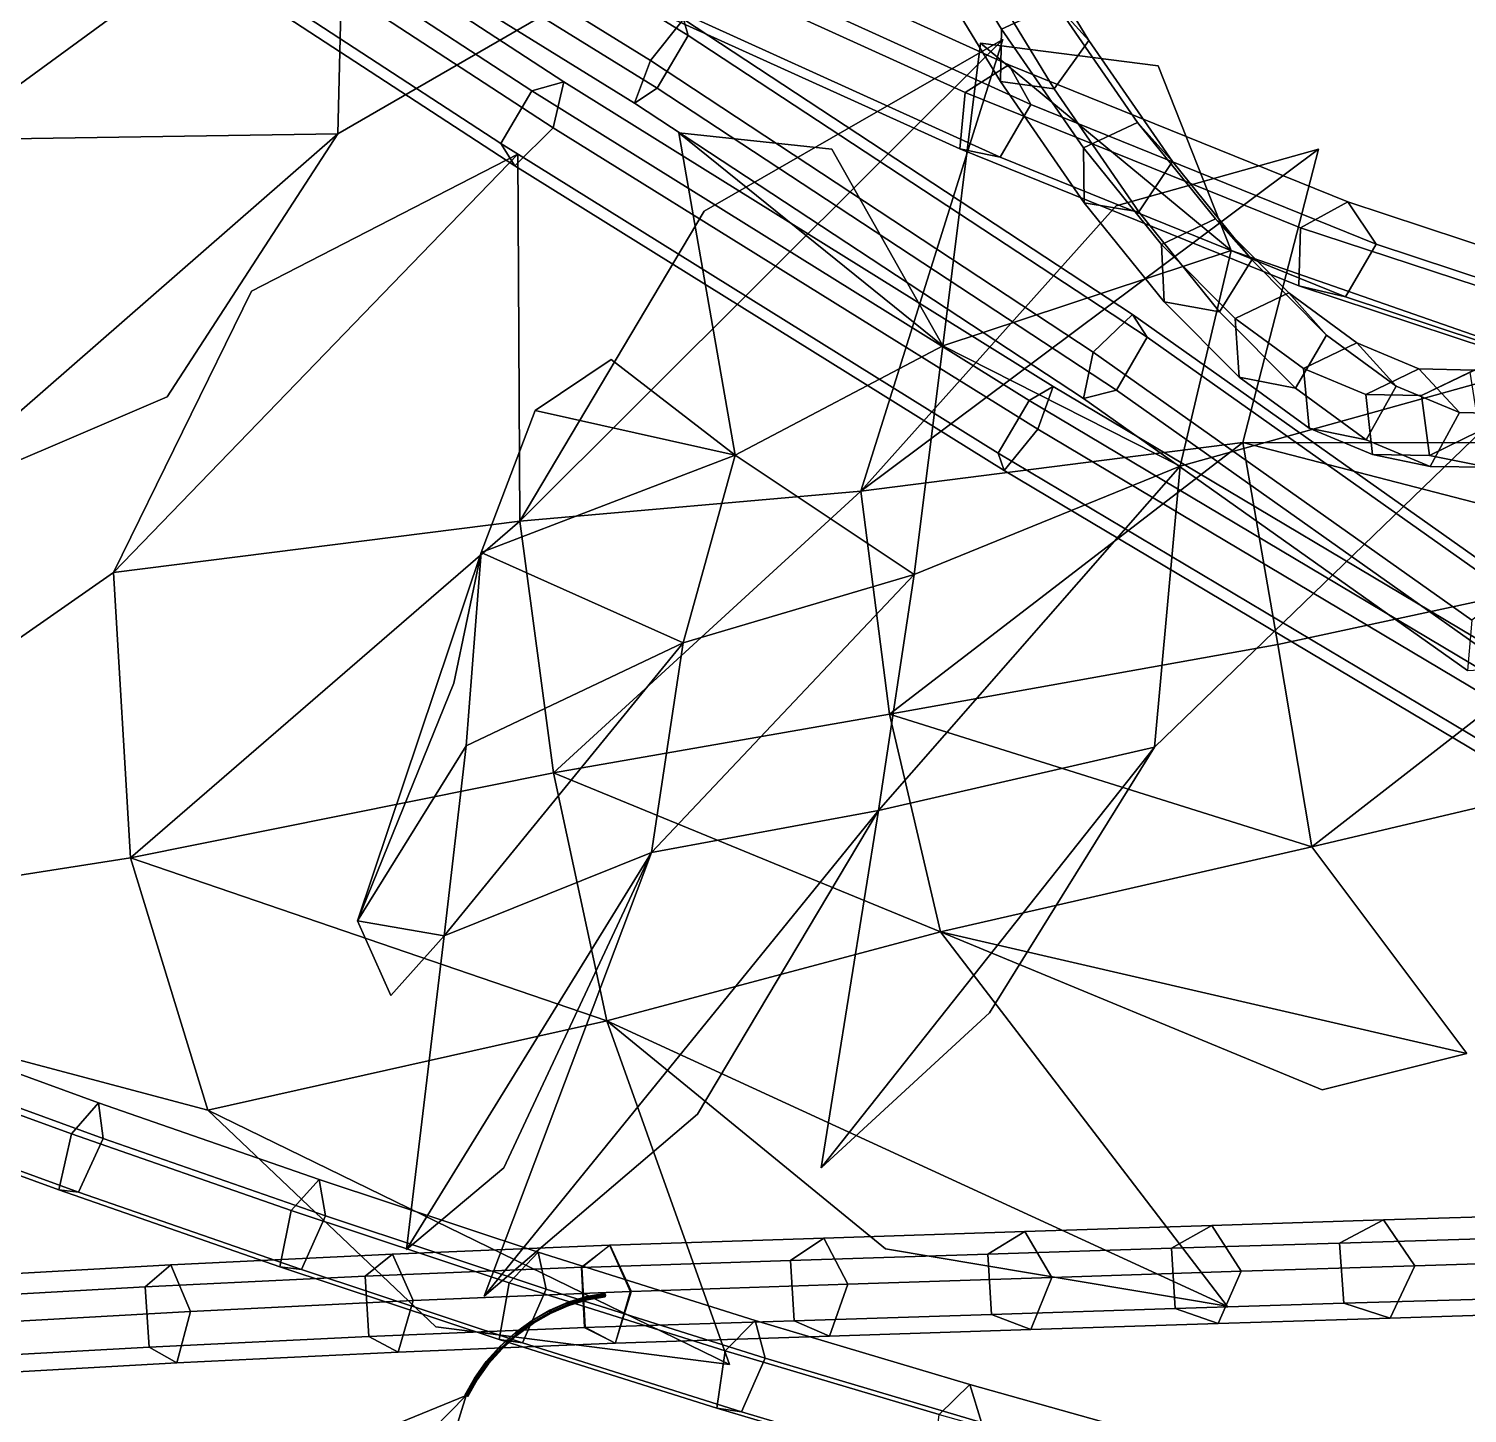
# Model space of a CAD drawing. Header units: metres. Extents: x -349 to 464, y -383 to 362.
# Drawn here: x 166.51 to 199.37, y -82.11 to -50.5 of the extents above; entities that cross this region are included whole.
import ezdxf

# ---------------------------------------------------------------- set-up
doc = ezdxf.new("R2010")
doc.units = ezdxf.units.M

msp = doc.modelspace()

# ---------------------------------------------------------------- linework, layer by layer
at = {"layer": 'Breeder_Leaf', "color": 3}
for points in [[(185.9091, -45.7624, 265.8531), (173.7241, -46.3347, 262.3061), (173.5706, -52.8983, 261.767)], [(185.9091, -45.7624, 265.8531), (173.5706, -52.8983, 261.767), (173.7241, -46.3347, 262.3061)], [(173.7241, -46.3347, 262.3061), (164.5227, -47.2426, 258.8687), (164.5566, -53.03039, 259.2247)], [(173.7241, -46.3347, 262.3061), (164.5566, -53.03039, 259.2247), (164.5227, -47.2426, 258.8687)], [(173.7241, -46.3347, 262.3061), (164.5566, -53.03039, 259.2247), (173.5706, -52.8983, 261.767)], [(173.7241, -46.3347, 262.3061), (173.5706, -52.8983, 261.767), (164.5566, -53.03039, 259.2247)], [(185.5129, -61.05803, 179.2522), (188.7568, -50.7406, 178.5323), (177.7232, -61.7413, 178.931)], [(185.5129, -61.05803, 179.2522), (177.7232, -61.7413, 178.931), (188.7568, -50.7406, 178.5323)], [(188.7568, -50.7406, 178.5323), (181.9392, -54.6626, 178.8188), (177.7232, -61.7413, 178.931)], [(188.7568, -50.7406, 178.5323), (177.7232, -61.7413, 178.931), (181.9392, -54.6626, 178.8188)], [(193.9737, -55.5571, 298.9307), (188.2446, -50.8264, 287.9483), (187.3908, -57.7367, 292.638)], [(193.9737, -55.5571, 298.9307), (187.3908, -57.7367, 292.638), (188.2446, -50.8264, 287.9483)], [(193.9737, -55.5571, 298.9307), (192.3082, -51.3414, 293.3333), (188.2446, -50.8264, 287.9483)], [(193.9737, -55.5571, 298.9307), (188.2446, -50.8264, 287.9483), (192.3082, -51.3414, 293.3333)], [(164.5566, -53.03039, 259.2247), (163.8161, -61.4037, 258.7151), (173.5706, -52.8983, 261.767)], [(164.5566, -53.03039, 259.2247), (173.5706, -52.8983, 261.767), (163.8161, -61.4037, 258.7151)], [(163.8161, -61.4037, 258.7151), (169.6687, -58.9016, 261.3606), (173.5706, -52.8983, 261.767)], [(163.8161, -61.4037, 258.7151), (173.5706, -52.8983, 261.767), (169.6687, -58.9016, 261.3606)], [(187.3908, -57.7367, 292.638), (181.3605, -52.8682, 279.0226), (182.646, -60.2352, 286.8341)], [(187.3908, -57.7367, 292.638), (182.646, -60.2352, 286.8341), (181.3605, -52.8682, 279.0226)], [(187.3908, -57.7367, 292.638), (184.8551, -53.2449, 286.2317), (181.3605, -52.8682, 279.0226)], [(187.3908, -57.7367, 292.638), (181.3605, -52.8682, 279.0226), (184.8551, -53.2449, 286.2317)], [(177.7232, -61.7413, 178.931), (177.6825, -53.3572, 178.1404), (168.4403, -62.9103, 178.4915)], [(177.7232, -61.7413, 178.931), (168.4403, -62.9103, 178.4915), (177.6825, -53.3572, 178.1404)], [(177.6825, -53.3572, 178.1404), (171.595, -56.4866, 178.9532), (168.4403, -62.9103, 178.4915)], [(177.6825, -53.3572, 178.1404), (168.4403, -62.9103, 178.4915), (171.595, -56.4866, 178.9532)], [(194.2427, -59.9422, 178.0893), (195.9655, -53.2419, 175.7863), (185.5129, -61.05803, 179.2522)], [(194.2427, -59.9422, 178.0893), (185.5129, -61.05803, 179.2522), (195.9655, -53.2419, 175.7863)], [(195.9655, -53.2419, 175.7863), (191.3438, -54.5408, 176.9917), (185.5129, -61.05803, 179.2522)], [(195.9655, -53.2419, 175.7863), (185.5129, -61.05803, 179.2522), (191.3438, -54.5408, 176.9917)], [(193.9737, -55.5571, 298.9307), (187.3908, -57.7367, 292.638), (192.8108, -60.4864, 302.4221)], [(193.9737, -55.5571, 298.9307), (192.8108, -60.4864, 302.4221), (187.3908, -57.7367, 292.638)], [(193.9737, -55.5571, 298.9307), (192.8108, -60.4864, 302.4221), (201.3153, -58.1157, 311.5564)], [(193.9737, -55.5571, 298.9307), (201.3153, -58.1157, 311.5564), (192.8108, -60.4864, 302.4221)], [(187.3908, -57.7367, 292.638), (182.646, -60.2352, 286.8341), (186.7315, -62.9601, 295.0581)], [(187.3908, -57.7367, 292.638), (186.7315, -62.9601, 295.0581), (182.646, -60.2352, 286.8341)], [(187.3908, -57.7367, 292.638), (186.7315, -62.9601, 295.0581), (192.8108, -60.4864, 302.4221)], [(187.3908, -57.7367, 292.638), (192.8108, -60.4864, 302.4221), (186.7315, -62.9601, 295.0581)], [(182.646, -60.2352, 286.8341), (179.8118, -58.04498, 277.8175), (178.078, -59.2109, 275.054)], [(182.646, -60.2352, 286.8341), (178.078, -59.2109, 275.054), (179.8118, -58.04498, 277.8175)], [(201.3153, -58.1157, 311.5564), (192.8108, -60.4864, 302.4221), (192.2195, -66.8985, 303.8116)], [(201.3153, -58.1157, 311.5564), (192.2195, -66.8985, 303.8116), (192.8108, -60.4864, 302.4221)], [(182.646, -60.2352, 286.8341), (178.078, -59.2109, 275.054), (176.842, -62.4529, 280.7329)], [(182.646, -60.2352, 286.8341), (176.842, -62.4529, 280.7329), (178.078, -59.2109, 275.054)], [(186.1667, -66.1475, 179.3194), (194.2427, -59.9422, 178.0893), (185.5129, -61.05803, 179.2522)], [(186.1667, -66.1475, 179.3194), (185.5129, -61.05803, 179.2522), (194.2427, -59.9422, 178.0893)], [(186.1667, -66.1475, 179.3194), (195.0381, -64.5551, 178.1845), (194.2427, -59.9422, 178.0893)], [(186.1667, -66.1475, 179.3194), (194.2427, -59.9422, 178.0893), (195.0381, -64.5551, 178.1845)], [(195.0381, -64.5551, 178.1845), (204.3407, -62.5574, 173.2972), (194.2427, -59.9422, 178.0893)], [(195.0381, -64.5551, 178.1845), (194.2427, -59.9422, 178.0893), (204.3407, -62.5574, 173.2972)], [(204.3407, -62.5574, 173.2972), (200.1425, -59.9474, 174.9074), (194.2427, -59.9422, 178.0893)], [(204.3407, -62.5574, 173.2972), (194.2427, -59.9422, 178.0893), (200.1425, -59.9474, 174.9074)], [(182.646, -60.2352, 286.8341), (176.842, -62.4529, 280.7329), (181.4545, -64.5214, 289.5337)], [(182.646, -60.2352, 286.8341), (181.4545, -64.5214, 289.5337), (176.842, -62.4529, 280.7329)], [(182.646, -60.2352, 286.8341), (181.4545, -64.5214, 289.5337), (186.7315, -62.9601, 295.0581)], [(182.646, -60.2352, 286.8341), (186.7315, -62.9601, 295.0581), (181.4545, -64.5214, 289.5337)], [(192.8108, -60.4864, 302.4221), (185.9184, -68.3505, 297.035), (192.2195, -66.8985, 303.8116)], [(192.8108, -60.4864, 302.4221), (192.2195, -66.8985, 303.8116), (185.9184, -68.3505, 297.035)], [(192.8108, -60.4864, 302.4221), (186.7315, -62.9601, 295.0581), (185.9184, -68.3505, 297.035)], [(192.8108, -60.4864, 302.4221), (185.9184, -68.3505, 297.035), (186.7315, -62.9601, 295.0581)], [(178.4927, -67.4885, 178.9801), (185.5129, -61.05803, 179.2522), (177.7232, -61.7413, 178.931)], [(178.4927, -67.4885, 178.9801), (177.7232, -61.7413, 178.931), (185.5129, -61.05803, 179.2522)], [(178.4927, -67.4885, 178.9801), (186.1667, -66.1475, 179.3194), (185.5129, -61.05803, 179.2522)], [(178.4927, -67.4885, 178.9801), (185.5129, -61.05803, 179.2522), (186.1667, -66.1475, 179.3194)], [(168.8288, -69.4263, 179.3786), (177.7232, -61.7413, 178.931), (168.4403, -62.9103, 178.4915)], [(168.8288, -69.4263, 179.3786), (168.4403, -62.9103, 178.4915), (177.7232, -61.7413, 178.931)], [(168.8288, -69.4263, 179.3786), (178.4927, -67.4885, 178.9801), (177.7232, -61.7413, 178.931)], [(168.8288, -69.4263, 179.3786), (177.7232, -61.7413, 178.931), (178.4927, -67.4885, 178.9801)], [(176.842, -62.4529, 280.7329), (174.015, -70.8661, 272.6859), (176.4973, -66.8708, 282.2928)], [(176.842, -62.4529, 280.7329), (176.4973, -66.8708, 282.2928), (174.015, -70.8661, 272.6859)], [(176.842, -62.4529, 280.7329), (176.2174, -65.4425, 274.1306), (174.015, -70.8661, 272.6859)], [(176.842, -62.4529, 280.7329), (174.015, -70.8661, 272.6859), (176.2174, -65.4425, 274.1306)], [(176.842, -62.4529, 280.7329), (176.4973, -66.8708, 282.2928), (181.4545, -64.5214, 289.5337)], [(176.842, -62.4529, 280.7329), (181.4545, -64.5214, 289.5337), (176.4973, -66.8708, 282.2928)], [(195.8188, -69.1767, 178.5019), (204.3407, -62.5574, 173.2972), (195.0381, -64.5551, 178.1845)], [(195.8188, -69.1767, 178.5019), (195.0381, -64.5551, 178.1845), (204.3407, -62.5574, 173.2972)], [(195.8188, -69.1767, 178.5019), (201.561, -67.8229, 174.246), (204.3407, -62.5574, 173.2972)], [(195.8188, -69.1767, 178.5019), (204.3407, -62.5574, 173.2972), (201.561, -67.8229, 174.246)], [(156.2872, -71.3943, 178.9145), (168.8288, -69.4263, 179.3786), (168.4403, -62.9103, 178.4915)], [(156.2872, -71.3943, 178.9145), (168.4403, -62.9103, 178.4915), (168.8288, -69.4263, 179.3786)], [(186.7315, -62.9601, 295.0581), (180.7354, -69.3042, 291.2491), (185.9184, -68.3505, 297.035)], [(186.7315, -62.9601, 295.0581), (185.9184, -68.3505, 297.035), (180.7354, -69.3042, 291.2491)], [(186.7315, -62.9601, 295.0581), (181.4545, -64.5214, 289.5337), (180.7354, -69.3042, 291.2491)], [(186.7315, -62.9601, 295.0581), (180.7354, -69.3042, 291.2491), (181.4545, -64.5214, 289.5337)], [(181.4545, -64.5214, 289.5337), (175.996, -71.2063, 283.9879), (180.7354, -69.3042, 291.2491)], [(181.4545, -64.5214, 289.5337), (180.7354, -69.3042, 291.2491), (175.996, -71.2063, 283.9879)], [(181.4545, -64.5214, 289.5337), (176.4973, -66.8708, 282.2928), (175.996, -71.2063, 283.9879)], [(181.4545, -64.5214, 289.5337), (175.996, -71.2063, 283.9879), (176.4973, -66.8708, 282.2928)], [(195.8188, -69.1767, 178.5019), (195.0381, -64.5551, 178.1845), (186.1667, -66.1475, 179.3194)], [(195.8188, -69.1767, 178.5019), (186.1667, -66.1475, 179.3194), (195.0381, -64.5551, 178.1845)], [(187.3319, -71.1173, 178.3084), (186.1667, -66.1475, 179.3194), (178.4927, -67.4885, 178.9801)], [(187.3319, -71.1173, 178.3084), (178.4927, -67.4885, 178.9801), (186.1667, -66.1475, 179.3194)], [(187.3319, -71.1173, 178.3084), (195.8188, -69.1767, 178.5019), (186.1667, -66.1475, 179.3194)], [(187.3319, -71.1173, 178.3084), (186.1667, -66.1475, 179.3194), (195.8188, -69.1767, 178.5019)], [(176.4973, -66.8708, 282.2928), (174.015, -70.8661, 272.6859), (175.996, -71.2063, 283.9879)], [(176.4973, -66.8708, 282.2928), (175.996, -71.2063, 283.9879), (174.015, -70.8661, 272.6859)], [(185.9184, -68.3505, 297.035), (184.6107, -76.5096, 298.6599), (192.2195, -66.8985, 303.8116)], [(185.9184, -68.3505, 297.035), (192.2195, -66.8985, 303.8116), (184.6107, -76.5096, 298.6599)], [(184.6107, -76.5096, 298.6599), (188.4553, -72.967, 303.1522), (192.2195, -66.8985, 303.8116)], [(184.6107, -76.5096, 298.6599), (192.2195, -66.8985, 303.8116), (188.4553, -72.967, 303.1522)], [(179.7147, -73.1509, 178.8392), (178.4927, -67.4885, 178.9801), (168.8288, -69.4263, 179.3786)], [(179.7147, -73.1509, 178.8392), (168.8288, -69.4263, 179.3786), (178.4927, -67.4885, 178.9801)], [(179.7147, -73.1509, 178.8392), (187.3319, -71.1173, 178.3084), (178.4927, -67.4885, 178.9801)], [(179.7147, -73.1509, 178.8392), (178.4927, -67.4885, 178.9801), (187.3319, -71.1173, 178.3084)], [(180.7354, -69.3042, 291.2491), (176.9124, -79.4369, 290.7981), (185.9184, -68.3505, 297.035)], [(180.7354, -69.3042, 291.2491), (185.9184, -68.3505, 297.035), (176.9124, -79.4369, 290.7981)], [(176.9124, -79.4369, 290.7981), (181.7851, -75.2825, 295.3743), (185.9184, -68.3505, 297.035)], [(176.9124, -79.4369, 290.7981), (185.9184, -68.3505, 297.035), (181.7851, -75.2825, 295.3743)], [(175.996, -71.2063, 283.9879), (175.1347, -78.3731, 282.9577), (180.7354, -69.3042, 291.2491)], [(175.996, -71.2063, 283.9879), (180.7354, -69.3042, 291.2491), (175.1347, -78.3731, 282.9577)], [(175.1347, -78.3731, 282.9577), (177.3616, -76.5038, 286.9636), (180.7354, -69.3042, 291.2491)], [(175.1347, -78.3731, 282.9577), (180.7354, -69.3042, 291.2491), (177.3616, -76.5038, 286.9636)], [(187.3319, -71.1173, 178.3084), (199.3586, -73.898, 175.4249), (195.8188, -69.1767, 178.5019)], [(187.3319, -71.1173, 178.3084), (195.8188, -69.1767, 178.5019), (199.3586, -73.898, 175.4249)], [(170.6008, -75.1882, 178.1535), (168.8288, -69.4263, 179.3786), (156.2872, -71.3943, 178.9145)], [(170.6008, -75.1882, 178.1535), (156.2872, -71.3943, 178.9145), (168.8288, -69.4263, 179.3786)], [(170.6008, -75.1882, 178.1535), (179.7147, -73.1509, 178.8392), (168.8288, -69.4263, 179.3786)], [(170.6008, -75.1882, 178.1535), (168.8288, -69.4263, 179.3786), (179.7147, -73.1509, 178.8392)], [(174.015, -70.8661, 272.6859), (174.7766, -72.5686, 277.5388), (175.996, -71.2063, 283.9879)], [(174.015, -70.8661, 272.6859), (175.996, -71.2063, 283.9879), (174.7766, -72.5686, 277.5388)], [(179.7147, -73.1509, 178.8392), (193.8791, -79.6639, 177.2915), (187.3319, -71.1173, 178.3084)], [(179.7147, -73.1509, 178.8392), (187.3319, -71.1173, 178.3084), (193.8791, -79.6639, 177.2915)], [(187.3319, -71.1173, 178.3084), (196.0556, -74.7231, 176.0664), (199.3586, -73.898, 175.4249)], [(187.3319, -71.1173, 178.3084), (199.3586, -73.898, 175.4249), (196.0556, -74.7231, 176.0664)], [(170.6008, -75.1882, 178.1535), (182.5143, -80.9999, 177.8239), (179.7147, -73.1509, 178.8392)], [(170.6008, -75.1882, 178.1535), (179.7147, -73.1509, 178.8392), (182.5143, -80.9999, 177.8239)], [(179.7147, -73.1509, 178.8392), (186.0765, -78.3588, 178.611), (193.8791, -79.6639, 177.2915)], [(179.7147, -73.1509, 178.8392), (193.8791, -79.6639, 177.2915), (186.0765, -78.3588, 178.611)], [(170.6008, -75.1882, 178.1535), (175.8061, -80.1393, 177.6352), (182.5143, -80.9999, 177.8239)], [(170.6008, -75.1882, 178.1535), (182.5143, -80.9999, 177.8239), (175.8061, -80.1393, 177.6352)], [(176.5024, -81.7091, 582.3321), (168.5288, -89.8339, 576.6937), (163.0711, -87.1928, 579.2692)], [(176.5024, -81.7091, 582.3321), (163.0711, -87.1928, 579.2692), (168.5288, -89.8339, 576.6937)], [(172.6146, -94.2684, 575.4763), (168.5288, -89.8339, 576.6937), (176.5024, -81.7091, 582.3321)], [(172.6146, -94.2684, 575.4763), (176.5024, -81.7091, 582.3321), (168.5288, -89.8339, 576.6937)]]:
    msp.add_3dface(points, dxfattribs=at)
at = {"layer": 'Breeder_Petiole', "color": 3}
for points in [[(170.2188, -43.3214, 463.8643), (181.4622, -50.2742, 466.7386), (180.7078, -51.2231, 467.3972), (169.6162, -44.3615, 464.5414)], [(170.0777, -43.5469, 462.5106), (181.5683, -50.6482, 465.4149), (181.4622, -50.2742, 466.7386), (170.2188, -43.3214, 463.8643)], [(169.374, -44.7502, 462.3526), (180.8646, -51.8515, 465.2569), (181.5683, -50.6482, 465.4149), (170.0777, -43.5469, 462.5106)], [(169.6162, -44.3615, 464.5414), (180.7078, -51.2231, 467.3972), (180.3406, -52.1923, 466.4867), (169.0971, -45.2395, 463.6124)], [(167.4187, -45.0091, 485.4852), (177.9969, -51.9152, 490.9669), (177.2932, -53.1185, 490.8089), (166.715, -46.2124, 485.3272)], [(168.3152, -44.9104, 484.4412), (178.7282, -51.706, 489.816), (177.9969, -51.9152, 490.9669), (167.4187, -45.0091, 485.4852)], [(168.1767, -46.02849, 483.6449), (178.4883, -52.756, 488.954), (178.7282, -51.706, 489.816), (168.3152, -44.9104, 484.4412)], [(169.0971, -45.2395, 463.6124), (180.3406, -52.1923, 466.4867), (180.8646, -51.8515, 465.2569), (169.374, -44.7502, 462.3526)], [(166.715, -46.2124, 485.3272), (177.2932, -53.1185, 490.8089), (177.6066, -53.624, 489.5641), (167.1935, -46.8285, 484.1893)], [(167.1935, -46.8285, 484.1893), (177.6066, -53.624, 489.5641), (178.4883, -52.756, 488.954), (168.1767, -46.02849, 483.6449)], [(188.7277, -50.5067, 274.0545), (186.788, -47.3287, 269.8323), (188.0378, -46.7636, 269.6841), (189.9707, -49.9325, 273.8862)], [(189.9707, -49.9325, 273.8862), (188.0378, -46.7636, 269.6841), (188.7531, -47.5253, 268.7833), (190.7262, -50.7631, 273.0847)], [(178.8635, -47.8486, 449.9142), (187.8981, -51.9476, 440.8948), (188.8967, -51.3223, 441.6124), (179.7625, -47.176, 450.716)], [(179.7625, -47.176, 450.716), (188.8967, -51.3223, 441.6124), (189.4001, -52.2228, 442.5284), (180.1037, -47.9996, 451.7688)], [(188.7033, -51.6976, 273.3586), (186.7192, -48.4449, 269.0244), (186.788, -47.3287, 269.8323), (188.7277, -50.5067, 274.0545)], [(190.7262, -50.7631, 273.0847), (188.7531, -47.5253, 268.7833), (187.9258, -48.58, 268.3694), (189.9311, -51.8705, 272.7537)], [(178.6408, -49.09411, 450.4641), (187.775, -53.2404, 441.3605), (187.8981, -51.9476, 440.8948), (178.8635, -47.8486, 449.9142)], [(180.1037, -47.9996, 451.7688), (189.4001, -52.2228, 442.5284), (188.6964, -53.4261, 442.3704), (179.4, -49.2029, 451.6108)], [(189.9311, -51.8705, 272.7537), (187.9258, -48.58, 268.3694), (186.7192, -48.4449, 269.0244), (188.7033, -51.6976, 273.3586)], [(179.4, -49.2029, 451.6108), (188.6964, -53.4261, 442.3704), (187.775, -53.2404, 441.3605), (178.6408, -49.09411, 450.4641)], [(190.5993, -53.2155, 278.6206), (188.7277, -50.5067, 274.0545), (189.9707, -49.9325, 273.8862), (191.8361, -52.6343, 278.4312)], [(191.8361, -52.6343, 278.4312), (189.9707, -49.9325, 273.8862), (190.7262, -50.7631, 273.0847), (192.6301, -53.523, 277.7363)], [(181.4622, -50.2742, 466.7386), (191.7208, -57.01975, 472.4202), (190.8239, -57.8778, 473.0222), (180.7078, -51.2231, 467.3972)], [(181.5683, -50.6482, 465.4149), (192.0588, -57.5414, 471.1886), (191.7208, -57.01975, 472.4202), (181.4622, -50.2742, 466.7386)], [(190.6175, -54.4689, 278.0445), (188.7033, -51.6976, 273.3586), (188.7277, -50.5067, 274.0545), (190.5993, -53.2155, 278.6206)], [(180.8646, -51.8515, 465.2569), (191.3551, -58.7447, 471.0305), (192.0588, -57.5414, 471.1886), (181.5683, -50.6482, 465.4149)], [(192.6301, -53.523, 277.7363), (190.7262, -50.7631, 273.0847), (189.9311, -51.8705, 272.7537), (191.8656, -54.6741, 277.4937)], [(180.7078, -51.2231, 467.3972), (190.8239, -57.8778, 473.0222), (190.5991, -58.9377, 472.1683), (180.3406, -52.1923, 466.4867)], [(187.8981, -51.9476, 440.8948), (195.556, -55.03894, 430.3318), (196.6414, -54.451, 430.9479), (188.8967, -51.3223, 441.6124)], [(188.8967, -51.3223, 441.6124), (196.6414, -54.451, 430.9479), (197.2859, -55.4123, 431.6987), (189.4001, -52.2228, 442.5284)], [(177.9969, -51.9152, 490.9669), (189.3562, -58.9861, 494.2246), (188.6525, -60.1894, 494.0665), (177.2932, -53.1185, 490.8089)], [(178.7282, -51.706, 489.816), (189.907, -58.6619, 493.002), (189.3562, -58.9861, 494.2246), (177.9969, -51.9152, 490.9669)], [(178.4883, -52.756, 488.954), (189.5562, -59.6413, 492.0959), (189.907, -58.6619, 493.002), (178.7282, -51.706, 489.816)], [(180.3406, -52.1923, 466.4867), (190.5991, -58.9377, 472.1683), (191.3551, -58.7447, 471.0305), (180.8646, -51.8515, 465.2569)], [(191.8656, -54.6741, 277.4937), (189.9311, -51.8705, 272.7537), (188.7033, -51.6976, 273.3586), (190.6175, -54.4689, 278.0445)], [(187.775, -53.2404, 441.3605), (195.5197, -56.369, 430.696), (195.556, -55.03894, 430.3318), (187.8981, -51.9476, 440.8948)], [(189.4001, -52.2228, 442.5284), (197.2859, -55.4123, 431.6987), (196.5822, -56.6156, 431.5406), (188.6964, -53.4261, 442.3704)], [(177.6066, -53.624, 489.5641), (188.7854, -60.5799, 492.7501), (189.5562, -59.6413, 492.0959), (178.4883, -52.756, 488.954)], [(192.3842, -55.4253, 283.4806), (190.5993, -53.2155, 278.6206), (191.8361, -52.6343, 278.4312), (193.6152, -54.8393, 283.2694)], [(193.6152, -54.8393, 283.2694), (191.8361, -52.6343, 278.4312), (192.6301, -53.523, 277.7363), (194.4456, -55.7747, 282.6874)], [(177.2932, -53.1185, 490.8089), (188.6525, -60.1894, 494.0665), (188.7854, -60.5799, 492.7501), (177.6066, -53.624, 489.5641)], [(192.4424, -56.7283, 283.0312), (190.6175, -54.4689, 278.0445), (190.5993, -53.2155, 278.6206), (192.3842, -55.4253, 283.4806)], [(188.6964, -53.4261, 442.3704), (196.5822, -56.6156, 431.5406), (195.5197, -56.369, 430.696), (187.775, -53.2404, 441.3605)], [(194.4456, -55.7747, 282.6874), (192.6301, -53.523, 277.7363), (191.8656, -54.6741, 277.4937), (193.7099, -56.9598, 282.538)], [(193.7099, -56.9598, 282.538), (191.8656, -54.6741, 277.4937), (190.6175, -54.4689, 278.0445), (192.4424, -56.7283, 283.0312)], [(195.556, -55.03894, 430.3318), (201.6117, -57.03138, 418.5362), (202.7684, -56.4699, 419.0364), (196.6414, -54.451, 430.9479)], [(196.6414, -54.451, 430.9479), (202.7684, -56.4699, 419.0364), (203.529, -57.4743, 419.5984), (197.2859, -55.4123, 431.6987)], [(194.0646, -57.1117, 288.5818), (192.3842, -55.4253, 283.4806), (193.6152, -54.8393, 283.2694), (195.2903, -56.5232, 288.3481)], [(195.2903, -56.5232, 288.3481), (193.6152, -54.8393, 283.2694), (194.4456, -55.7747, 282.6874), (196.1547, -57.4931, 287.8841)], [(195.5197, -56.369, 430.696), (201.6467, -58.3879, 418.7845), (201.6117, -57.03138, 418.5362), (195.556, -55.03894, 430.3318)], [(194.16, -58.4508, 288.2643), (192.4424, -56.7283, 283.0312), (192.3842, -55.4253, 283.4806), (194.0646, -57.1117, 288.5818)], [(197.2859, -55.4123, 431.6987), (203.529, -57.4743, 419.5984), (202.8253, -58.6776, 419.4404), (196.5822, -56.6156, 431.5406)], [(196.1547, -57.4931, 287.8841), (194.4456, -55.7747, 282.6874), (193.7099, -56.9598, 282.538), (195.4455, -58.7025, 287.8315)], [(196.5822, -56.6156, 431.5406), (202.8253, -58.6776, 419.4404), (201.6467, -58.3879, 418.7845), (195.5197, -56.369, 430.696)], [(195.4455, -58.7025, 287.8315), (193.7099, -56.9598, 282.538), (192.4424, -56.7283, 283.0312), (194.16, -58.4508, 288.2643)], [(195.6238, -58.256, 293.8684), (194.0646, -57.1117, 288.5818), (195.2903, -56.5232, 288.3481), (196.8449, -57.6673, 293.6122)], [(196.8449, -57.6673, 293.6122), (195.2903, -56.5232, 288.3481), (196.1547, -57.4931, 287.8841), (197.7402, -58.6594, 293.2697)], [(191.7208, -57.01975, 472.4202), (200.4959, -63.23, 480.6329), (199.4728, -64.00228, 481.143), (190.8239, -57.8778, 473.0222)], [(192.0588, -57.5414, 471.1886), (201.0391, -63.8914, 479.5509), (200.4959, -63.23, 480.6329), (191.7208, -57.01975, 472.4202)], [(195.7531, -59.6174, 293.6867), (194.16, -58.4508, 288.2643), (194.0646, -57.1117, 288.5818), (195.6238, -58.256, 293.8684)], [(197.7402, -58.6594, 293.2697), (196.1547, -57.4931, 287.8841), (195.4455, -58.7025, 287.8315), (197.0553, -59.8829, 293.3165)], [(191.3551, -58.7447, 471.0305), (200.3354, -65.09473, 479.3929), (201.0391, -63.8914, 479.5509), (192.0588, -57.5414, 471.1886)], [(197.0464, -58.8453, 299.2831), (195.6238, -58.256, 293.8684), (196.8449, -57.6673, 293.6122), (198.2635, -58.2588, 299.0041)], [(198.2635, -58.2588, 299.0041), (196.8449, -57.6673, 293.6122), (197.7402, -58.6594, 293.2697), (199.1866, -59.2605, 298.7857)], [(199.4278, -58.3381, 310.2596), (198.3184, -58.8729, 304.7667), (199.5323, -58.2908, 304.4653), (200.6392, -57.7626, 309.9362)], [(190.8239, -57.8778, 473.0222), (199.4728, -64.00228, 481.143), (199.3742, -65.1481, 480.381), (190.5991, -58.9377, 472.1683)], [(197.0553, -59.8829, 293.3165), (195.4455, -58.7025, 287.8315), (194.16, -58.4508, 288.2643), (195.7531, -59.6174, 293.6867)], [(197.2059, -60.215, 299.2396), (195.7531, -59.6174, 293.6867), (195.6238, -58.256, 293.8684), (197.0464, -58.8453, 299.2831)], [(198.3184, -58.8729, 304.7667), (197.0464, -58.8453, 299.2831), (198.2635, -58.2588, 299.0041), (199.5323, -58.2908, 304.4653)], [(199.5323, -58.2908, 304.4653), (198.2635, -58.2588, 299.0041), (199.1866, -59.2605, 298.7857), (200.4798, -59.2893, 304.3719)], [(199.6357, -59.6816, 310.4939), (198.5043, -60.2366, 304.8624), (198.3184, -58.8729, 304.7667), (199.4278, -58.3381, 310.2596)], [(189.907, -58.6619, 493.002), (201.5224, -65.5733, 493.9052), (201.1622, -66.01351, 495.1621), (189.3562, -58.9861, 494.2246)], [(189.5562, -59.6413, 492.0959), (201.0545, -66.4815, 492.9781), (201.5224, -65.5733, 493.9052), (189.907, -58.6619, 493.002)], [(190.5991, -58.9377, 472.1683), (199.3742, -65.1481, 480.381), (200.3354, -65.09473, 479.3929), (191.3551, -58.7447, 471.0305)], [(199.1866, -59.2605, 298.7857), (197.7402, -58.6594, 293.2697), (197.0553, -59.8829, 293.3165), (198.5232, -60.4877, 298.9334)], [(189.3562, -58.9861, 494.2246), (201.1622, -66.01351, 495.1621), (200.4585, -67.2168, 495.0041), (188.6525, -60.1894, 494.0665)], [(198.5043, -60.2366, 304.8624), (197.2059, -60.215, 299.2396), (197.0464, -58.8453, 299.2831), (198.3184, -58.8729, 304.7667)], [(200.4798, -59.2893, 304.3719), (199.1866, -59.2605, 298.7857), (198.5232, -60.4877, 298.9334), (199.8348, -60.51, 304.6211)], [(188.7854, -60.5799, 492.7501), (200.4007, -67.4914, 493.6534), (201.0545, -66.4815, 492.9781), (189.5562, -59.6413, 492.0959)], [(198.5232, -60.4877, 298.9334), (197.0553, -59.8829, 293.3165), (195.7531, -59.6174, 293.6867), (197.2059, -60.215, 299.2396)], [(200.9776, -59.949, 310.3175), (199.8348, -60.51, 304.6211), (198.5043, -60.2366, 304.8624), (199.6357, -59.6816, 310.4939)], [(188.6525, -60.1894, 494.0665), (200.4585, -67.2168, 495.0041), (200.4007, -67.4914, 493.6534), (188.7854, -60.5799, 492.7501)], [(199.8348, -60.51, 304.6211), (198.5232, -60.4877, 298.9334), (197.2059, -60.215, 299.2396), (198.5043, -60.2366, 304.8624)], [(162.4299, -73.8922, 175.8253), (167.4805, -75.732, 174.0035), (168.102, -75.021, 175.0092), (163.0318, -73.1742, 176.8379)], [(163.0318, -73.1742, 176.8379), (168.102, -75.021, 175.0092), (168.2041, -75.8371, 176.1168), (163.0915, -73.9749, 177.9598)], [(162.1133, -75.1602, 176.3353), (167.1947, -77.01132, 174.5034), (167.4805, -75.732, 174.0035), (162.4299, -73.8922, 175.8253)], [(163.0915, -73.9749, 177.9598), (168.2041, -75.8371, 176.1168), (167.6466, -77.06015, 175.806), (162.5271, -75.1953, 177.6509)], [(162.5271, -75.1953, 177.6509), (167.6466, -77.06015, 175.806), (167.1947, -77.01132, 174.5034), (162.1133, -75.1602, 176.3353)], [(167.4805, -75.732, 174.0035), (172.4995, -77.4787, 172.011), (173.1406, -76.7743, 173.009), (168.102, -75.021, 175.0092)], [(168.102, -75.021, 175.0092), (173.1406, -76.7743, 173.009), (173.2848, -77.6051, 174.1009), (168.2041, -75.8371, 176.1168)], [(167.1947, -77.01132, 174.5034), (172.2444, -78.7688, 172.4997), (172.4995, -77.4787, 172.011), (167.4805, -75.732, 174.0035)], [(168.2041, -75.8371, 176.1168), (173.2848, -77.6051, 174.1009), (172.7341, -78.8306, 173.788), (167.6466, -77.06015, 175.806)], [(172.4995, -77.4787, 172.011), (177.4808, -79.1303, 169.8502), (178.1414, -78.4322, 170.8398), (173.1406, -76.7743, 173.009)], [(173.1406, -76.7743, 173.009), (178.1414, -78.4322, 170.8398), (178.3275, -79.2768, 171.9147), (173.2848, -77.6051, 174.1009)], [(167.6466, -77.06015, 175.806), (172.7341, -78.8306, 173.788), (172.2444, -78.7688, 172.4997), (167.1947, -77.01132, 174.5034)], [(172.2444, -78.7688, 172.4997), (177.2563, -80.4306, 170.3266), (177.4808, -79.1303, 169.8502), (172.4995, -77.4787, 172.011)], [(173.2848, -77.6051, 174.1009), (178.3275, -79.2768, 171.9147), (177.7836, -80.5048, 171.5993), (172.7341, -78.8306, 173.788)], [(193.5335, -77.8218, 572.0056), (189.261, -77.9602, 575.8415), (188.4163, -78.4772, 574.881), (192.6079, -78.3437, 571.1258)], [(194.2038, -78.8704, 572.601), (189.8755, -79.01219, 576.4889), (189.261, -77.9602, 575.8415), (193.5335, -77.8218, 572.0056)], [(197.4507, -77.6982, 567.8071), (193.5335, -77.8218, 572.0056), (192.6079, -78.3437, 571.1258), (196.4516, -78.2246, 567.0146)], [(198.172, -78.7436, 568.3456), (194.2038, -78.8704, 572.601), (193.5335, -77.8218, 572.0056), (197.4507, -77.6982, 567.8071)], [(200.9819, -77.5912, 563.2786), (197.4507, -77.6982, 567.8071), (196.4516, -78.2246, 567.0146), (199.9173, -78.1219, 562.5799)], [(201.749, -78.6337, 563.7561), (198.172, -78.7436, 568.3456), (197.4507, -77.6982, 567.8071), (200.9819, -77.5912, 563.2786)], [(184.6665, -78.1114, 579.2847), (179.786, -78.2734, 582.3083), (179.1229, -78.7797, 581.2095), (183.9096, -78.6232, 578.2511)], [(185.2208, -79.1669, 579.979), (180.2762, -79.3325, 583.0439), (179.786, -78.2734, 582.3083), (184.6665, -78.1114, 579.2847)], [(189.261, -77.9602, 575.8415), (184.6665, -78.1114, 579.2847), (183.9096, -78.6232, 578.2511), (188.4163, -78.4772, 574.881)], [(189.8755, -79.01219, 576.4889), (185.2208, -79.1669, 579.979), (184.6665, -78.1114, 579.2847), (189.261, -77.9602, 575.8415)], [(199.9173, -78.1219, 562.5799), (196.4516, -78.2246, 567.0146), (196.5461, -79.6004, 567.0561), (200.0166, -79.4974, 562.619)], [(174.8136, -78.4771, 585.157), (169.7488, -78.7232, 587.8347), (169.1676, -79.2254, 586.6888), (174.191, -78.9816, 584.0341)], [(175.2847, -79.5372, 585.9037), (170.2005, -79.7844, 588.5917), (169.7488, -78.7232, 587.8347), (174.8136, -78.4771, 585.157)], [(179.7704, -78.274, 582.3179), (174.8136, -78.4771, 585.157), (174.191, -78.9816, 584.0341), (179.1478, -78.7785, 581.1949)], [(180.2415, -79.3341, 583.0646), (175.2847, -79.5372, 585.9037), (174.8136, -78.4771, 585.157), (179.7704, -78.274, 582.3179)], [(177.4808, -79.1303, 169.8502), (182.4186, -80.685, 167.5235), (183.0985, -79.9927, 168.5042), (178.1414, -78.4322, 170.8398)], [(178.1414, -78.4322, 170.8398), (183.0985, -79.9927, 168.5042), (183.326, -80.8504, 169.5606), (178.3275, -79.2768, 171.9147)], [(188.4163, -78.4772, 574.881), (183.9096, -78.6232, 578.2511), (183.989, -79.9997, 578.2969), (188.5009, -79.8534, 574.9258)], [(192.6079, -78.3437, 571.1258), (188.4163, -78.4772, 574.881), (188.5009, -79.8534, 574.9258), (192.6975, -79.7197, 571.1691)], [(196.4516, -78.2246, 567.0146), (192.6079, -78.3437, 571.1258), (192.6975, -79.7197, 571.1691), (196.5461, -79.6004, 567.0561)], [(169.7488, -78.7232, 587.8347), (164.5978, -79.01124, 590.338), (164.0586, -79.5108, 589.1707), (169.1676, -79.2254, 586.6888)], [(170.2005, -79.7844, 588.5917), (165.0297, -80.07376, 591.1047), (164.5978, -79.01124, 590.338), (169.7488, -78.7232, 587.8347)], [(172.7341, -78.8306, 173.788), (177.7836, -80.5048, 171.5993), (177.2563, -80.4306, 170.3266), (172.2444, -78.7688, 172.4997)], [(179.1478, -78.7785, 581.1949), (174.191, -78.9816, 584.0341), (174.2716, -80.3582, 584.0762), (179.2284, -80.1551, 581.2371)], [(183.9096, -78.6232, 578.2511), (179.1229, -78.7797, 581.2095), (179.1971, -80.1565, 581.2559), (183.989, -79.9997, 578.2969)], [(197.6045, -79.937, 567.8745), (193.6793, -80.06107, 572.0762), (194.2038, -78.8704, 572.601), (198.172, -78.7436, 568.3456)], [(201.1434, -79.8296, 563.3423), (197.6045, -79.937, 567.8745), (198.172, -78.7436, 568.3456), (201.749, -78.6337, 563.7561)], [(174.191, -78.9816, 584.0341), (169.1676, -79.2254, 586.6888), (169.2545, -80.6017, 586.7269), (174.2716, -80.3582, 584.0762)], [(177.2563, -80.4306, 170.3266), (182.2244, -81.9949, 167.9867), (182.4186, -80.685, 167.5235), (177.4808, -79.1303, 169.8502)], [(184.7958, -80.3515, 579.3593), (179.9068, -80.5139, 582.3837), (180.2762, -79.3325, 583.0439), (185.2208, -79.1669, 579.979)], [(189.3986, -80.1999, 575.9144), (184.7958, -80.3515, 579.3593), (185.2208, -79.1669, 579.979), (189.8755, -79.01219, 576.4889)], [(193.6793, -80.06107, 572.0762), (189.3986, -80.1999, 575.9144), (189.8755, -79.01219, 576.4889), (194.2038, -78.8704, 572.601)], [(169.1676, -79.2254, 586.6888), (164.0586, -79.5108, 589.1707), (164.1522, -80.8868, 589.2049), (169.2545, -80.6017, 586.7269)], [(179.9015, -80.5142, 582.3865), (174.9446, -80.7173, 585.2256), (175.2847, -79.5372, 585.9037), (180.2415, -79.3341, 583.0646)], [(178.3275, -79.2768, 171.9147), (183.326, -80.8504, 169.5606), (182.7889, -82.08071, 169.2426), (177.7836, -80.5048, 171.5993)], [(179.2479, -79.4463, 582.2667), (178.8264, -79.5748, 582.4406), (178.8137, -79.5902, 582.3983), (179.2301, -79.4631, 582.2264)], [(179.2301, -79.4631, 582.2264), (178.8137, -79.5902, 582.3983), (178.826, -79.6352, 582.3949), (179.2375, -79.5095, 582.2253)], [(179.2375, -79.5095, 582.2253), (178.826, -79.6352, 582.3949), (178.8464, -79.6479, 582.4349), (179.2599, -79.5219, 582.2648)], [(179.2664, -79.4822, 582.2908), (178.8467, -79.61, 582.4636), (178.8264, -79.5748, 582.4406), (179.2479, -79.4463, 582.2667)], [(179.2599, -79.5219, 582.2648), (178.8464, -79.6479, 582.4349), (178.8467, -79.61, 582.4636), (179.2664, -79.4822, 582.2908)], [(179.6595, -79.3751, 582.0556), (179.2479, -79.4463, 582.2667), (179.2301, -79.4631, 582.2264), (179.6416, -79.392, 582.0151)], [(179.6416, -79.392, 582.0151), (179.2301, -79.4631, 582.2264), (179.2375, -79.5095, 582.2253), (179.649, -79.4389, 582.0139)], [(179.649, -79.4389, 582.0139), (179.2375, -79.5095, 582.2253), (179.2599, -79.5219, 582.2648), (179.6716, -79.4514, 582.0537)], [(179.6782, -79.4114, 582.0799), (179.2664, -79.4822, 582.2908), (179.2479, -79.4463, 582.2667), (179.6595, -79.3751, 582.0556)], [(179.6716, -79.4514, 582.0537), (179.2599, -79.5219, 582.2648), (179.2664, -79.4822, 582.2908), (179.6782, -79.4114, 582.0799)], [(200.0166, -79.4974, 562.619), (196.5461, -79.6004, 567.0561), (197.6045, -79.937, 567.8745), (201.1434, -79.8296, 563.3423)], [(169.8904, -80.963, 587.8967), (164.7501, -81.2504, 590.3938), (165.0297, -80.07376, 591.1047), (170.2005, -79.7844, 588.5917)], [(174.9446, -80.7173, 585.2256), (169.8904, -80.963, 587.8967), (170.2005, -79.7844, 588.5917), (175.2847, -79.5372, 585.9037)], [(178.4092, -79.7573, 582.5706), (178.0052, -79.9899, 582.6541), (178.0023, -80.00093, 582.6094), (178.4015, -79.7708, 582.5269)], [(178.4015, -79.7708, 582.5269), (178.0023, -80.00093, 582.6094), (178.0241, -80.04099, 582.603), (178.4186, -79.8136, 582.5217)], [(178.4311, -79.7916, 582.5928), (178.0287, -80.02306, 582.6756), (178.0052, -79.9899, 582.6541), (178.4092, -79.7573, 582.5706)], [(178.4186, -79.8136, 582.5217), (178.0241, -80.04099, 582.603), (178.0406, -80.0551, 582.6436), (178.437, -79.8269, 582.5621)], [(178.437, -79.8269, 582.5621), (178.0406, -80.0551, 582.6436), (178.0287, -80.02306, 582.6756), (178.4311, -79.7916, 582.5928)], [(178.8264, -79.5748, 582.4406), (178.4092, -79.7573, 582.5706), (178.4015, -79.7708, 582.5269), (178.8137, -79.5902, 582.3983)], [(178.8137, -79.5902, 582.3983), (178.4015, -79.7708, 582.5269), (178.4186, -79.8136, 582.5217), (178.826, -79.6352, 582.3949)], [(178.8467, -79.61, 582.4636), (178.4311, -79.7916, 582.5928), (178.4092, -79.7573, 582.5706), (178.8264, -79.5748, 582.4406)], [(178.826, -79.6352, 582.3949), (178.4186, -79.8136, 582.5217), (178.437, -79.8269, 582.5621), (178.8464, -79.6479, 582.4349)], [(178.8464, -79.6479, 582.4349), (178.437, -79.8269, 582.5621), (178.4311, -79.7916, 582.5928), (178.8467, -79.61, 582.4636)], [(192.6975, -79.7197, 571.1691), (188.5009, -79.8534, 574.9258), (189.3986, -80.1999, 575.9144), (193.6793, -80.06107, 572.0762)], [(196.5461, -79.6004, 567.0561), (192.6975, -79.7197, 571.1691), (193.6793, -80.06107, 572.0762), (197.6045, -79.937, 567.8745)], [(179.2284, -80.1551, 581.2371), (174.2716, -80.3582, 584.0762), (174.9446, -80.7173, 585.2256), (179.9015, -80.5142, 582.3865)], [(178.0287, -80.02306, 582.6756), (177.6483, -80.2993, 582.7102), (177.6232, -80.2675, 582.6891), (178.0052, -79.9899, 582.6541)], [(178.0052, -79.9899, 582.6541), (177.6232, -80.2675, 582.6891), (177.6249, -80.2755, 582.6442), (178.0023, -80.00093, 582.6094)], [(178.0023, -80.00093, 582.6094), (177.6249, -80.2755, 582.6442), (177.651, -80.3123, 582.6371), (178.0241, -80.04099, 582.603)], [(178.0406, -80.0551, 582.6436), (177.6657, -80.3274, 582.6776), (177.6483, -80.2993, 582.7102), (178.0287, -80.02306, 582.6756)], [(178.0241, -80.04099, 582.603), (177.651, -80.3123, 582.6371), (177.6657, -80.3274, 582.6776), (178.0406, -80.0551, 582.6436)], [(183.989, -79.9997, 578.2969), (179.1971, -80.1565, 581.2559), (179.9068, -80.5139, 582.3837), (184.7958, -80.3515, 579.3593)], [(182.4186, -80.685, 167.5235), (187.3067, -82.1407, 165.0339), (188.0057, -81.454, 166.005), (183.0985, -79.9927, 168.5042)], [(183.0985, -79.9927, 168.5042), (188.0057, -81.454, 166.005), (188.2744, -82.3239, 167.0415), (183.326, -80.8504, 169.5606)], [(188.5009, -79.8534, 574.9258), (183.989, -79.9997, 578.2969), (184.7958, -80.3515, 579.3593), (189.3986, -80.1999, 575.9144)], [(174.2716, -80.3582, 584.0762), (169.2545, -80.6017, 586.7269), (169.8904, -80.963, 587.8967), (174.9446, -80.7173, 585.2256)], [(177.7836, -80.5048, 171.5993), (182.7889, -82.08071, 169.2426), (182.2244, -81.9949, 167.9867), (177.2563, -80.4306, 170.3266)], [(177.6483, -80.2993, 582.7102), (177.2979, -80.6144, 582.6959), (177.2715, -80.5842, 582.6749), (177.6232, -80.2675, 582.6891)], [(177.6232, -80.2675, 582.6891), (177.2715, -80.5842, 582.6749), (177.2774, -80.5887, 582.6302), (177.6249, -80.2755, 582.6442)], [(177.6249, -80.2755, 582.6442), (177.2774, -80.5887, 582.6302), (177.3075, -80.6218, 582.6232), (177.651, -80.3123, 582.6371)], [(177.6657, -80.3274, 582.6776), (177.3205, -80.6381, 582.6634), (177.2979, -80.6144, 582.6959), (177.6483, -80.2993, 582.7102)], [(177.651, -80.3123, 582.6371), (177.3075, -80.6218, 582.6232), (177.3205, -80.6381, 582.6634), (177.6657, -80.3274, 582.6776)], [(169.2545, -80.6017, 586.7269), (164.1522, -80.8868, 589.2049), (164.7501, -81.2504, 590.3938), (169.8904, -80.963, 587.8967)], [(177.2979, -80.6144, 582.6959), (176.9853, -80.9616, 582.6329), (176.9577, -80.933, 582.612), (177.2715, -80.5842, 582.6749)], [(177.2715, -80.5842, 582.6749), (176.9577, -80.933, 582.612), (176.9673, -80.9337, 582.5681), (177.2774, -80.5887, 582.6302)], [(177.2774, -80.5887, 582.6302), (176.9673, -80.9337, 582.5681), (177.0009, -80.9628, 582.5615), (177.3075, -80.6218, 582.6232)], [(177.3205, -80.6381, 582.6634), (177.0124, -80.9803, 582.6013), (176.9853, -80.9616, 582.6329), (177.2979, -80.6144, 582.6959)], [(177.3075, -80.6218, 582.6232), (177.0009, -80.9628, 582.5615), (177.0124, -80.9803, 582.6013), (177.3205, -80.6381, 582.6634)], [(182.2244, -81.9949, 167.9867), (187.1425, -83.4597, 165.4828), (187.3067, -82.1407, 165.0339), (182.4186, -80.685, 167.5235)], [(176.9853, -80.9616, 582.6329), (176.7171, -81.3333, 582.5227), (176.6884, -81.3064, 582.5016), (176.9577, -80.933, 582.612)], [(176.9577, -80.933, 582.612), (176.6884, -81.3064, 582.5016), (176.7013, -81.303, 582.459), (176.9673, -80.9337, 582.5681)], [(176.9673, -80.9337, 582.5681), (176.7013, -81.303, 582.459), (176.7379, -81.3278, 582.4534), (177.0009, -80.9628, 582.5615)], [(177.0124, -80.9803, 582.6013), (176.7481, -81.3467, 582.4925), (176.7171, -81.3333, 582.5227), (176.9853, -80.9616, 582.6329)], [(177.0009, -80.9628, 582.5615), (176.7379, -81.3278, 582.4534), (176.7481, -81.3467, 582.4925), (177.0124, -80.9803, 582.6013)], [(183.326, -80.8504, 169.5606), (188.2744, -82.3239, 167.0415), (187.744, -83.5564, 166.7206), (182.7889, -82.08071, 169.2426)], [(176.6884, -81.3064, 582.5016), (176.4695, -81.6963, 582.3462), (176.485, -81.6886, 582.3051), (176.7013, -81.303, 582.459)], [(176.7171, -81.3333, 582.5227), (176.4991, -81.7215, 582.3679), (176.4695, -81.6963, 582.3462), (176.6884, -81.3064, 582.5016)], [(176.7013, -81.303, 582.459), (176.485, -81.6886, 582.3051), (176.5245, -81.7091, 582.3011), (176.7379, -81.3278, 582.4534)], [(176.7481, -81.3467, 582.4925), (176.5336, -81.7296, 582.3396), (176.4991, -81.7215, 582.3679), (176.7171, -81.3333, 582.5227)], [(176.7379, -81.3278, 582.4534), (176.5245, -81.7091, 582.3011), (176.5336, -81.7296, 582.3396), (176.7481, -81.3467, 582.4925)], [(187.3067, -82.1407, 165.0339), (192.1393, -83.496, 162.3842), (192.8571, -82.8144, 163.3451), (188.0057, -81.454, 166.005)], [(188.0057, -81.454, 166.005), (192.8571, -82.8144, 163.3451), (193.1665, -83.6956, 164.3604), (188.2744, -82.3239, 167.0415)], [(182.7889, -82.08071, 169.2426), (187.744, -83.5564, 166.7206), (187.1425, -83.4597, 165.4828), (182.2244, -81.9949, 167.9867)]]:
    msp.add_3dface(points, dxfattribs=at)

doc.saveas('drawing.dxf')
